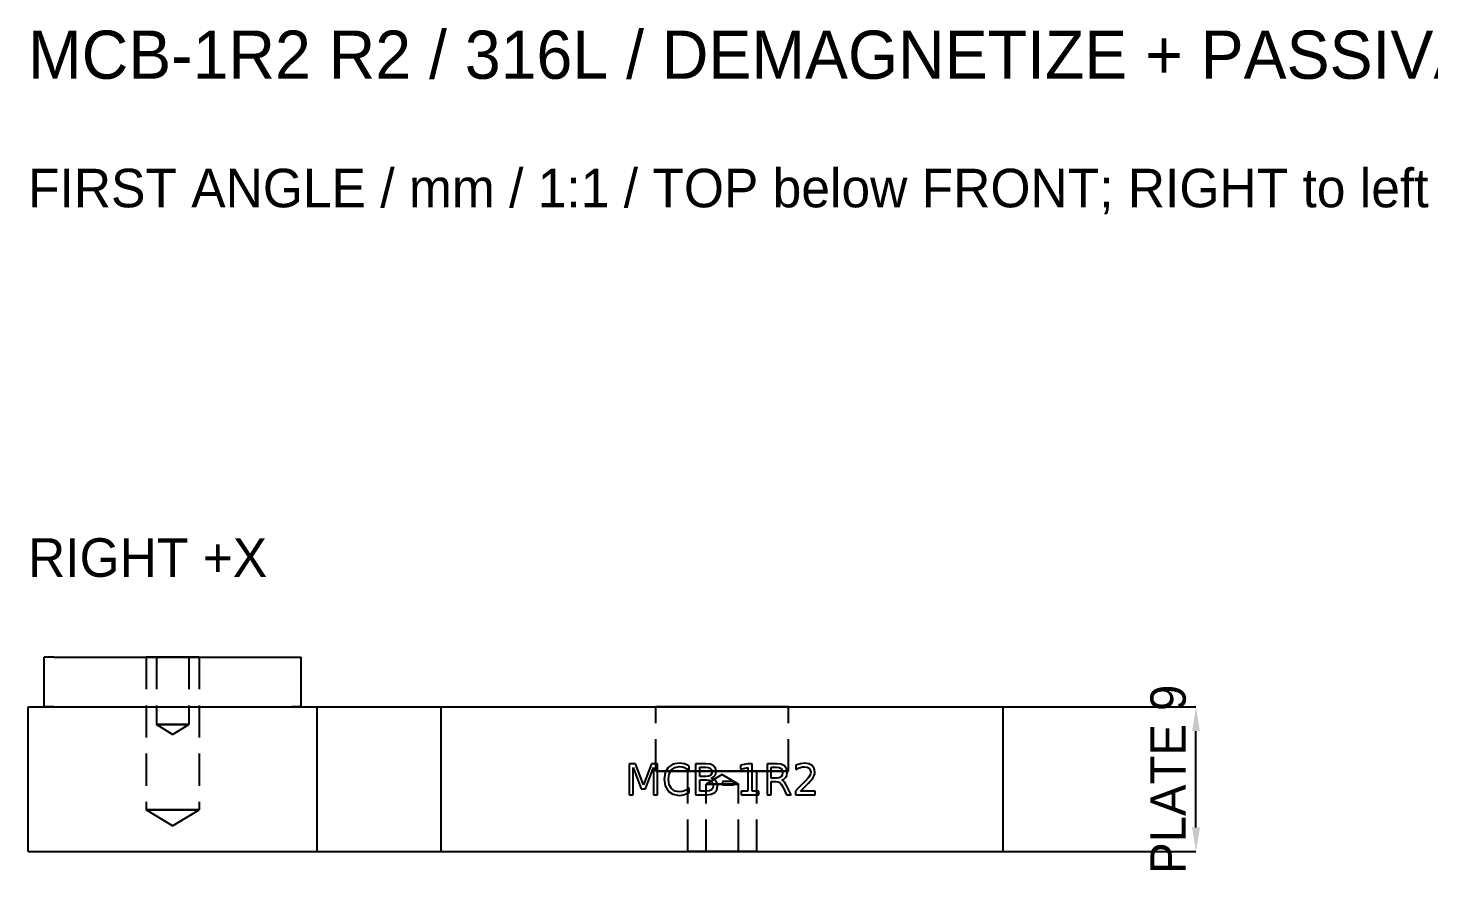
# Model space of a CAD drawing. Header units: millimetres. Extents: x -118 to 171, y -164 to 94.
# Drawn here: x -118.2 to -31, y 41.4 to 93.8 of the extents above; entities that cross this region are included whole.
import ezdxf

# ---------------------------------------------------------------- set-up
doc = ezdxf.new("R2010")
doc.units = ezdxf.units.MM
doc.linetypes.add('ZZHIDDEN', pattern=[3, 2, -1])
for name, color, linetype in [('DIMENSIONS', 3, 'CONTINUOUS'), ('HIDDEN', 8, 'ZZHIDDEN'), ('NOTES', 7, 'CONTINUOUS'), ('VISIBLE', 7, 'CONTINUOUS')]:
    doc.layers.add(name, color=color, linetype=linetype)
doc.dimstyles.get("Standard").update_dxf_attribs({"dimtxt": 2.5, "dimasz": 2.5, "dimexe": 1.25, "dimexo": 0.625, "dimtad": 1, "dimcen": 2.5, "dimazin": 3, "dimtfac": 1, "dimtmove": 0, "dimatfit": 3})

# ---------------------------------------------------------------- blocks, each defined once
blk = doc.blocks.new('_CLOSEDFILLED')
at = {"color": 0, "linetype": 'BYBLOCK'}
blk.add_solid([(-1, 0.164), (0, 0), (-1, -0.164)], dxfattribs=at)
blk = doc.blocks.new('*D4')
for p, q in [((-57.5, 51.5), (-45.5, 51.5)), ((-45.5, 44), (-45.5, 50)), ((-57.5, 42.5), (-45.5, 42.5))]:
    blk.add_line(p, q)
at = {"layer": 'Defpoints'}
for p in [(-57.5, 51.5), (-57.5, 42.5), (-45.5, 42.5)]:
    blk.add_point(p, dxfattribs=at)
at = {"layer": 'DIMENSIONS', "xscale": 1.5, "yscale": 1.5}
for p, rotation in [((-45.5, 51.5), 90), ((-45.5, 42.5), 270)]:
    blk.add_blockref('_CLOSEDFILLED', p, dxfattribs=dict(at, rotation=rotation))
at = {"layer": 'DIMENSIONS', "insert": (-47.225, 47), "char_height": 2.2, "attachment_point": 5, "rotation": 90}
blk.add_mtext('PLATE 9', dxfattribs=at)

msp = doc.modelspace()

# ---------------------------------------------------------------- linework, layer by layer
at = {"layer": 'HIDDEN'}
for p, q in [((-110.87209, 54.6), (-110.87209, 45.1)), ((-110.22709, 54.6), (-110.22709, 50.4)), ((-108.21709, 54.6), (-108.21709, 50.4)), ((-107.57209, 54.6), (-107.57209, 45.1)), ((-116.62209, 51.5), (-101.82209, 51.5)), ((-79.125, 47.5), (-79.125, 51.5)), ((-70.875, 47.5), (-70.875, 51.5)), ((-109.22209, 49.796), (-110.22709, 50.4)), ((-109.22209, 49.796), (-108.21709, 50.4)), ((-77.15, 42.5), (-77.15, 47.5)), ((-75, 47.304), (-76.005, 46.7)), ((-75, 47.304), (-73.995, 46.7)), ((-72.85, 42.5), (-72.85, 47.5)), ((-76.005, 42.5), (-76.005, 46.7)), ((-73.995, 42.5), (-73.995, 46.7)), ((-109.22209, 44.108), (-110.87209, 45.1)), ((-109.22209, 44.108), (-107.57209, 45.1))]:
    msp.add_line(p, q, dxfattribs=at)
for points in [[(-107.57209, 54.6), (-107.61346, 54.6), (-107.73549, 54.6), (-107.93206, 54.6), (-108.19333, 54.6), (-108.50618, 54.6), (-108.85493, 54.6), (-109.22209, 54.6), (-109.58925, 54.6), (-109.93799, 54.6), (-110.25084, 54.6), (-110.51211, 54.6), (-110.70869, 54.6), (-110.83072, 54.6), (-110.87209, 54.6)], [(-110.87209, 54.6), (-110.86171, 54.6), (-110.83072, 54.6), (-110.77949, 54.6), (-110.70869, 54.6), (-110.61918, 54.6), (-110.51211, 54.6), (-110.38881, 54.6), (-110.25084, 54.6), (-110.09994, 54.6), (-109.93799, 54.6), (-109.76705, 54.6), (-109.58925, 54.6), (-109.40683, 54.6), (-109.22209, 54.6)], [(-108.21709, 54.6), (-108.24228, 54.6), (-108.31661, 54.6), (-108.43635, 54.6), (-108.59548, 54.6), (-108.78603, 54.6), (-108.99845, 54.6), (-109.22209, 54.6), (-109.44572, 54.6), (-109.65814, 54.6), (-109.84869, 54.6), (-110.00783, 54.6), (-110.12756, 54.6), (-110.20189, 54.6), (-110.22709, 54.6)], [(-110.22709, 54.6), (-110.22077, 54.6), (-110.20189, 54.6), (-110.17069, 54.6), (-110.12756, 54.6), (-110.07304, 54.6), (-110.00783, 54.6), (-109.93273, 54.6), (-109.84869, 54.6), (-109.75678, 54.6), (-109.65814, 54.6), (-109.55402, 54.6), (-109.44572, 54.6), (-109.33461, 54.6), (-109.22209, 54.6)], [(-109.22209, 54.6), (-109.10956, 54.6), (-108.99845, 54.6), (-108.89016, 54.6), (-108.78603, 54.6), (-108.68739, 54.6), (-108.59548, 54.6), (-108.51144, 54.6), (-108.43635, 54.6), (-108.37113, 54.6), (-108.31661, 54.6), (-108.27348, 54.6), (-108.24228, 54.6), (-108.22341, 54.6), (-108.21709, 54.6)], [(-109.22209, 54.6), (-109.03735, 54.6), (-108.85493, 54.6), (-108.67713, 54.6), (-108.50618, 54.6), (-108.34423, 54.6), (-108.19333, 54.6), (-108.05536, 54.6), (-107.93206, 54.6), (-107.82499, 54.6), (-107.73549, 54.6), (-107.66468, 54.6), (-107.61346, 54.6), (-107.58246, 54.6), (-107.57209, 54.6)], [(-116.62209, 51.5), (-116.68927, 51.5), (-116.7556, 51.5), (-116.82025, 51.5), (-116.88242, 51.5), (-116.94131, 51.5), (-116.99618, 51.5), (-117.04635, 51.5), (-117.09119, 51.5), (-117.13012, 51.5), (-117.16267, 51.5), (-117.18842, 51.5), (-117.20704, 51.5), (-117.21831, 51.5), (-117.22209, 51.5)], [(-101.22209, 51.5), (-101.22586, 51.5), (-101.23713, 51.5), (-101.25576, 51.5), (-101.28151, 51.5), (-101.31405, 51.5), (-101.35299, 51.5), (-101.39782, 51.5), (-101.44799, 51.5), (-101.50287, 51.5), (-101.56176, 51.5), (-101.62392, 51.5), (-101.68857, 51.5), (-101.75491, 51.5), (-101.82209, 51.5)], [(-70.875, 51.5), (-70.97842, 51.5), (-71.2835, 51.5), (-71.77495, 51.5), (-72.4281, 51.5), (-73.21023, 51.5), (-74.0821, 51.5), (-75, 51.5), (-75.9179, 51.5), (-76.78977, 51.5), (-77.5719, 51.5), (-78.22505, 51.5), (-78.7165, 51.5), (-79.02158, 51.5), (-79.125, 51.5)], [(-79.125, 51.5), (-79.09906, 51.5), (-79.02158, 51.5), (-78.89352, 51.5), (-78.7165, 51.5), (-78.49274, 51.5), (-78.22505, 51.5), (-77.91682, 51.5), (-77.5719, 51.5), (-77.19463, 51.5), (-76.78977, 51.5), (-76.3624, 51.5), (-75.9179, 51.5), (-75.46185, 51.5), (-75, 51.5)], [(-75, 51.5), (-74.53815, 51.5), (-74.0821, 51.5), (-73.6376, 51.5), (-73.21023, 51.5), (-72.80537, 51.5), (-72.4281, 51.5), (-72.08318, 51.5), (-71.77495, 51.5), (-71.50726, 51.5), (-71.2835, 51.5), (-71.10648, 51.5), (-70.97842, 51.5), (-70.90094, 51.5), (-70.875, 51.5)], [(-108.21709, 50.4), (-108.24228, 50.4), (-108.31661, 50.4), (-108.43635, 50.4), (-108.59548, 50.4), (-108.78603, 50.4), (-108.99845, 50.4), (-109.22209, 50.4), (-109.44572, 50.4), (-109.65814, 50.4), (-109.84869, 50.4), (-110.00783, 50.4), (-110.12756, 50.4), (-110.20189, 50.4), (-110.22709, 50.4)], [(-110.22709, 50.4), (-110.22077, 50.4), (-110.20189, 50.4), (-110.17069, 50.4), (-110.12756, 50.4), (-110.07304, 50.4), (-110.00783, 50.4), (-109.93273, 50.4), (-109.84869, 50.4), (-109.75678, 50.4), (-109.65814, 50.4), (-109.55402, 50.4), (-109.44572, 50.4), (-109.33461, 50.4), (-109.22209, 50.4)], [(-109.22209, 50.4), (-109.10956, 50.4), (-108.99845, 50.4), (-108.89016, 50.4), (-108.78603, 50.4), (-108.68739, 50.4), (-108.59548, 50.4), (-108.51144, 50.4), (-108.43635, 50.4), (-108.37113, 50.4), (-108.31661, 50.4), (-108.27348, 50.4), (-108.24228, 50.4), (-108.22341, 50.4), (-108.21709, 50.4)], [(-70.875, 47.5), (-70.97842, 47.5), (-71.2835, 47.5), (-71.77495, 47.5), (-72.4281, 47.5), (-73.21023, 47.5), (-74.0821, 47.5), (-75, 47.5), (-75.9179, 47.5), (-76.78977, 47.5), (-77.5719, 47.5), (-78.22505, 47.5), (-78.7165, 47.5), (-79.02158, 47.5), (-79.125, 47.5)], [(-79.125, 47.5), (-79.09906, 47.5), (-79.02158, 47.5), (-78.89352, 47.5), (-78.7165, 47.5), (-78.49274, 47.5), (-78.22505, 47.5), (-77.91682, 47.5), (-77.5719, 47.5), (-77.19463, 47.5), (-76.78977, 47.5), (-76.3624, 47.5), (-75.9179, 47.5), (-75.46185, 47.5), (-75, 47.5)], [(-72.85, 47.5), (-72.9039, 47.5), (-73.06292, 47.5), (-73.31906, 47.5), (-73.6595, 47.5), (-74.06715, 47.5), (-74.52158, 47.5), (-75, 47.5), (-75.47842, 47.5), (-75.93285, 47.5), (-76.3405, 47.5), (-76.68094, 47.5), (-76.93708, 47.5), (-77.0961, 47.5), (-77.15, 47.5)], [(-77.15, 47.5), (-77.13648, 47.5), (-77.0961, 47.5), (-77.02935, 47.5), (-76.93708, 47.5), (-76.82046, 47.5), (-76.68094, 47.5), (-76.52028, 47.5), (-76.3405, 47.5), (-76.14387, 47.5), (-75.93285, 47.5), (-75.7101, 47.5), (-75.47842, 47.5), (-75.24072, 47.5), (-75, 47.5)], [(-75, 47.5), (-74.75928, 47.5), (-74.52158, 47.5), (-74.2899, 47.5), (-74.06715, 47.5), (-73.85613, 47.5), (-73.6595, 47.5), (-73.47972, 47.5), (-73.31906, 47.5), (-73.17954, 47.5), (-73.06292, 47.5), (-72.97065, 47.5), (-72.9039, 47.5), (-72.86352, 47.5), (-72.85, 47.5)], [(-75, 47.5), (-74.53815, 47.5), (-74.0821, 47.5), (-73.6376, 47.5), (-73.21023, 47.5), (-72.80537, 47.5), (-72.4281, 47.5), (-72.08318, 47.5), (-71.77495, 47.5), (-71.50726, 47.5), (-71.2835, 47.5), (-71.10648, 47.5), (-70.97842, 47.5), (-70.90094, 47.5), (-70.875, 47.5)], [(-73.995, 46.7), (-74.0202, 46.7), (-74.09453, 46.7), (-74.21426, 46.7), (-74.37339, 46.7), (-74.56395, 46.7), (-74.77637, 46.7), (-75, 46.7), (-75.22363, 46.7), (-75.43605, 46.7), (-75.62661, 46.7), (-75.78574, 46.7), (-75.90547, 46.7), (-75.9798, 46.7), (-76.005, 46.7)], [(-76.005, 46.7), (-75.99868, 46.7), (-75.9798, 46.7), (-75.9486, 46.7), (-75.90547, 46.7), (-75.85096, 46.7), (-75.78574, 46.7), (-75.71064, 46.7), (-75.62661, 46.7), (-75.53469, 46.7), (-75.43605, 46.7), (-75.33193, 46.7), (-75.22363, 46.7), (-75.11252, 46.7), (-75, 46.7)], [(-75, 46.7), (-74.88748, 46.7), (-74.77637, 46.7), (-74.66807, 46.7), (-74.56395, 46.7), (-74.46531, 46.7), (-74.37339, 46.7), (-74.28936, 46.7), (-74.21426, 46.7), (-74.14904, 46.7), (-74.09453, 46.7), (-74.0514, 46.7), (-74.0202, 46.7), (-74.00132, 46.7), (-73.995, 46.7)], [(-107.57209, 45.1), (-107.61346, 45.1), (-107.73549, 45.1), (-107.93206, 45.1), (-108.19333, 45.1), (-108.50618, 45.1), (-108.85493, 45.1), (-109.22209, 45.1), (-109.58925, 45.1), (-109.93799, 45.1), (-110.25084, 45.1), (-110.51211, 45.1), (-110.70869, 45.1), (-110.83072, 45.1), (-110.87209, 45.1)], [(-110.87209, 45.1), (-110.86171, 45.1), (-110.83072, 45.1), (-110.77949, 45.1), (-110.70869, 45.1), (-110.61918, 45.1), (-110.51211, 45.1), (-110.38881, 45.1), (-110.25084, 45.1), (-110.09994, 45.1), (-109.93799, 45.1), (-109.76705, 45.1), (-109.58925, 45.1), (-109.40683, 45.1), (-109.22209, 45.1)], [(-109.22209, 45.1), (-109.03735, 45.1), (-108.85493, 45.1), (-108.67713, 45.1), (-108.50618, 45.1), (-108.34423, 45.1), (-108.19333, 45.1), (-108.05536, 45.1), (-107.93206, 45.1), (-107.82499, 45.1), (-107.73549, 45.1), (-107.66468, 45.1), (-107.61346, 45.1), (-107.58246, 45.1), (-107.57209, 45.1)], [(-72.85, 42.5), (-72.9039, 42.5), (-73.06292, 42.5), (-73.31906, 42.5), (-73.6595, 42.5), (-74.06715, 42.5), (-74.52158, 42.5), (-75, 42.5), (-75.47842, 42.5), (-75.93285, 42.5), (-76.3405, 42.5), (-76.68094, 42.5), (-76.93708, 42.5), (-77.0961, 42.5), (-77.15, 42.5)], [(-77.15, 42.5), (-77.13648, 42.5), (-77.0961, 42.5), (-77.02935, 42.5), (-76.93708, 42.5), (-76.82046, 42.5), (-76.68094, 42.5), (-76.52028, 42.5), (-76.3405, 42.5), (-76.14387, 42.5), (-75.93285, 42.5), (-75.7101, 42.5), (-75.47842, 42.5), (-75.24072, 42.5), (-75, 42.5)], [(-73.995, 42.5), (-74.0202, 42.5), (-74.09453, 42.5), (-74.21426, 42.5), (-74.37339, 42.5), (-74.56395, 42.5), (-74.77637, 42.5), (-75, 42.5), (-75.22363, 42.5), (-75.43605, 42.5), (-75.62661, 42.5), (-75.78574, 42.5), (-75.90547, 42.5), (-75.9798, 42.5), (-76.005, 42.5)], [(-76.005, 42.5), (-75.99868, 42.5), (-75.9798, 42.5), (-75.9486, 42.5), (-75.90547, 42.5), (-75.85096, 42.5), (-75.78574, 42.5), (-75.71064, 42.5), (-75.62661, 42.5), (-75.53469, 42.5), (-75.43605, 42.5), (-75.33193, 42.5), (-75.22363, 42.5), (-75.11252, 42.5), (-75, 42.5)], [(-75, 42.5), (-74.88748, 42.5), (-74.77637, 42.5), (-74.66807, 42.5), (-74.56395, 42.5), (-74.46531, 42.5), (-74.37339, 42.5), (-74.28936, 42.5), (-74.21426, 42.5), (-74.14904, 42.5), (-74.09453, 42.5), (-74.0514, 42.5), (-74.0202, 42.5), (-74.00132, 42.5), (-73.995, 42.5)], [(-75, 42.5), (-74.75928, 42.5), (-74.52158, 42.5), (-74.2899, 42.5), (-74.06715, 42.5), (-73.85613, 42.5), (-73.6595, 42.5), (-73.47972, 42.5), (-73.31906, 42.5), (-73.17954, 42.5), (-73.06292, 42.5), (-72.97065, 42.5), (-72.9039, 42.5), (-72.86352, 42.5), (-72.85, 42.5)]]:
    msp.add_lwpolyline(points, dxfattribs=at)
at = {"layer": 'VISIBLE'}
for p, q in [((-117.22209, 51.5), (-117.22209, 54.6)), ((-116.62209, 54.6), (-101.82209, 54.6)), ((-101.22209, 51.5), (-101.22209, 54.6)), ((-118.22209, 42.5), (-118.22209, 51.5)), ((-117.62209, 51.5), (-100.82209, 51.5)), ((-100.22209, 42.5), (-100.22209, 51.5)), ((-99.62209, 51.5), (-93.1, 51.5)), ((-92.5, 42.5), (-92.5, 51.5)), ((-91.9, 51.5), (-58.1, 51.5)), ((-57.5, 42.5), (-57.5, 51.5)), ((-77.67486, 48), (-78.06631, 47.93297)), ((-77.50713, 47.98854), (-77.67486, 48)), ((-77.34931, 47.95414), (-77.50713, 47.98854)), ((-69.99886, 47.99194), (-70.13014, 47.96778)), ((-69.87936, 48), (-69.99886, 47.99194)), ((-69.6102, 47.96251), (-69.87936, 48)), ((-80.39785, 47.9653), (-80.78661, 47.9653)), ((-80.78661, 47.9653), (-80.78661, 46.0376)), ((-80.53336, 46.0376), (-80.53336, 47.73022)), ((-80.53336, 47.73022), (-80.03636, 46.40818)), ((-79.90622, 46.65358), (-80.39785, 47.9653)), ((-79.41169, 47.9653), (-79.90622, 46.65358)), ((-79.77443, 46.40818), (-79.27742, 47.73022)), ((-79.02293, 47.9653), (-79.41169, 47.9653)), ((-79.27742, 47.73022), (-79.27742, 46.0376)), ((-79.02293, 46.0376), (-79.02293, 47.9653)), ((-78.5535, 47.41489), (-78.6164, 46.99938)), ((-78.3648, 47.73187), (-78.5535, 47.41489)), ((-78.06631, 47.93297), (-78.3648, 47.73187)), ((-78.34125, 46.99938), (-78.29736, 47.3365)), ((-78.29736, 47.3365), (-78.16567, 47.58356)), ((-78.16567, 47.58356), (-77.95135, 47.73508)), ((-77.95135, 47.73508), (-77.65957, 47.78558)), ((-77.65957, 47.78558), (-77.49649, 47.7704)), ((-77.49649, 47.7704), (-77.3427, 47.72485)), ((-77.20078, 47.89682), (-77.34931, 47.95414)), ((-77.3427, 47.72485), (-77.19789, 47.64894)), ((-77.06176, 47.81657), (-77.20078, 47.89682)), ((-77.19789, 47.64894), (-77.06176, 47.54183)), ((-77.06176, 47.54183), (-77.06176, 47.81657)), ((-75.99256, 47.9653), (-76.65895, 47.9653)), ((-76.65895, 47.9653), (-76.65895, 46.0376)), ((-76.39826, 47.75088), (-76.01198, 47.75088)), ((-76.39826, 47.17001), (-76.39826, 47.75088)), ((-76.01198, 47.17001), (-76.39826, 47.17001)), ((-76.01198, 47.75088), (-75.84549, 47.7328)), ((-75.84549, 47.18787), (-76.01198, 47.17001)), ((-75.72857, 47.93431), (-75.99256, 47.9653)), ((-75.84549, 47.7328), (-75.72774, 47.67858)), ((-75.72774, 47.24148), (-75.84549, 47.18787)), ((-75.53315, 47.84136), (-75.72857, 47.93431)), ((-75.72774, 47.67858), (-75.65741, 47.5879)), ((-75.65741, 47.33216), (-75.72774, 47.24148)), ((-75.69717, 47.07705), (-75.55629, 47.12239)), ((-75.65741, 47.5879), (-75.63396, 47.46044)), ((-75.63396, 47.46044), (-75.65741, 47.33216)), ((-75.55629, 47.12239), (-75.45424, 47.20719)), ((-75.412, 47.69128), (-75.53315, 47.84136)), ((-75.45424, 47.20719), (-75.39227, 47.32989)), ((-75.37162, 47.48895), (-75.412, 47.69128)), ((-75.39227, 47.32989), (-75.37162, 47.48895)), ((-73.39888, 47.9653), (-73.85995, 47.87234)), ((-73.85995, 47.87234), (-73.85995, 47.63479)), ((-73.85995, 47.63479), (-73.39641, 47.72774)), ((-73.13819, 47.9653), (-73.39888, 47.9653)), ((-73.39641, 47.72774), (-73.39641, 46.25697)), ((-73.13819, 46.25697), (-73.13819, 47.9653)), ((-71.61991, 47.9653), (-72.20863, 47.9653)), ((-72.20863, 47.9653), (-72.20863, 46.0376)), ((-71.94794, 47.75088), (-71.61991, 47.75088)), ((-71.94794, 47.06672), (-71.94794, 47.75088)), ((-71.33134, 47.9307), (-71.61991, 47.9653)), ((-71.61991, 47.75088), (-71.45455, 47.72939)), ((-71.45455, 47.72939), (-71.33526, 47.66495)), ((-71.33526, 47.15389), (-71.45455, 47.08851)), ((-71.33526, 47.66495), (-71.26307, 47.55825)), ((-71.26307, 47.26152), (-71.33526, 47.15389)), ((-71.12663, 47.8269), (-71.33134, 47.9307)), ((-71.26307, 47.55825), (-71.239, 47.41004)), ((-71.239, 47.41004), (-71.26307, 47.26152)), ((-71.15234, 47.0062), (-71.04854, 47.10762)), ((-71.00454, 47.65369), (-71.12663, 47.8269)), ((-71.04854, 47.10762), (-70.98502, 47.24334)), ((-70.96385, 47.41004), (-71.00454, 47.65369)), ((-70.98502, 47.24334), (-70.96385, 47.41004)), ((-70.27205, 47.9278), (-70.42429, 47.87234)), ((-70.42429, 47.87234), (-70.42429, 47.60876)), ((-70.42429, 47.60876), (-70.27412, 47.68447)), ((-70.27412, 47.68447), (-70.13344, 47.73807)), ((-70.13014, 47.96778), (-70.27205, 47.9278)), ((-70.13344, 47.73807), (-70.00052, 47.76999)), ((-70.00052, 47.76999), (-69.87441, 47.78062)), ((-69.87441, 47.78062), (-69.71762, 47.75635)), ((-69.71762, 47.75635), (-69.59347, 47.68354)), ((-69.60411, 47.13324), (-69.71039, 47.00351)), ((-69.40178, 47.85003), (-69.6102, 47.96251)), ((-69.53563, 47.24148), (-69.60411, 47.13324)), ((-69.59347, 47.68354), (-69.5126, 47.57261)), ((-69.49814, 47.33815), (-69.53563, 47.24148)), ((-69.5126, 47.57261), (-69.48564, 47.43317)), ((-69.48564, 47.43317), (-69.49814, 47.33815)), ((-69.43028, 46.97377), (-69.33092, 47.10876)), ((-69.26823, 47.67527), (-69.40178, 47.85003)), ((-69.33092, 47.10876), (-69.26833, 47.22454)), ((-69.26833, 47.22454), (-69.23487, 47.33423)), ((-69.22371, 47.45011), (-69.26823, 47.67527)), ((-69.23487, 47.33423), (-69.22371, 47.45011)), ((-80.03636, 46.40818), (-79.77443, 46.40818)), ((-78.6164, 46.99938), (-78.5535, 46.58469)), ((-78.5535, 46.58469), (-78.3648, 46.26771)), ((-78.3648, 46.26771), (-78.06631, 46.06693)), ((-78.29736, 46.66319), (-78.34125, 46.99938)), ((-78.16567, 46.41644), (-78.29736, 46.66319)), ((-77.95135, 46.26492), (-78.16567, 46.41644)), ((-77.65957, 46.21442), (-77.95135, 46.26492)), ((-77.3427, 46.27515), (-77.49649, 46.2296)), ((-77.19789, 46.35137), (-77.3427, 46.27515)), ((-77.06176, 46.45858), (-77.19789, 46.35137)), ((-77.06176, 46.18591), (-77.06176, 46.45858)), ((-76.39826, 46.95807), (-75.97976, 46.95807)), ((-76.39826, 46.25201), (-76.39826, 46.95807)), ((-75.97976, 46.25201), (-76.39826, 46.25201)), ((-75.97976, 46.95807), (-75.79674, 46.93658)), ((-75.79674, 46.27381), (-75.97976, 46.25201)), ((-75.79674, 46.93658), (-75.66825, 46.87213)), ((-75.66825, 46.33919), (-75.79674, 46.27381)), ((-75.52613, 47.01322), (-75.69717, 47.07705)), ((-75.66825, 46.87213), (-75.59203, 46.76276)), ((-75.59203, 46.44939), (-75.66825, 46.33919)), ((-75.59203, 46.76276), (-75.56662, 46.60566)), ((-75.56662, 46.60566), (-75.59203, 46.44939)), ((-75.39806, 46.90436), (-75.52613, 47.01322)), ((-75.46705, 46.17806), (-75.33536, 46.34828)), ((-75.31812, 46.75707), (-75.39806, 46.90436)), ((-75.33536, 46.34828), (-75.29147, 46.57715)), ((-75.29147, 46.57715), (-75.31812, 46.75707)), ((-74.27928, 46.86759), (-74.97501, 46.86759)), ((-74.97501, 46.86759), (-74.97501, 46.65606)), ((-74.97501, 46.65606), (-74.27928, 46.65606)), ((-74.27928, 46.65606), (-74.27928, 46.86759)), ((-73.39641, 46.25697), (-73.82235, 46.25697)), ((-73.82235, 46.25697), (-73.82235, 46.0376)), ((-72.71225, 46.25697), (-73.13819, 46.25697)), ((-72.71225, 46.0376), (-72.71225, 46.25697)), ((-71.61991, 47.06672), (-71.94794, 47.06672)), ((-71.94794, 46.0376), (-71.94794, 46.8523)), ((-71.94794, 46.8523), (-71.66371, 46.8523)), ((-71.66371, 46.8523), (-71.5251, 46.8365)), ((-71.45455, 47.08851), (-71.61991, 47.06672)), ((-71.5251, 46.8365), (-71.41913, 46.78909)), ((-71.41913, 46.78909), (-71.32793, 46.69325)), ((-71.32793, 46.69325), (-71.23363, 46.53212)), ((-71.29436, 46.94154), (-71.15234, 47.0062)), ((-71.21163, 46.89692), (-71.29436, 46.94154)), ((-71.23363, 46.53212), (-70.9874, 46.0376)), ((-71.13117, 46.82008), (-71.21163, 46.89692)), ((-71.05164, 46.70967), (-71.13117, 46.82008)), ((-70.9717, 46.56435), (-71.05164, 46.70967)), ((-70.70688, 46.0376), (-70.9717, 46.56435)), ((-70.26183, 46.43689), (-70.4371, 46.25697)), ((-70.4371, 46.25697), (-70.4371, 46.0376)), ((-70.03264, 46.66928), (-70.26183, 46.43689)), ((-70.12353, 46.25697), (-69.84394, 46.54276)), ((-69.21339, 46.25697), (-70.12353, 46.25697)), ((-69.8238, 46.88236), (-70.03264, 46.66928)), ((-69.84394, 46.54276), (-69.63561, 46.75728)), ((-69.71039, 47.00351), (-69.8238, 46.88236)), ((-69.63561, 46.75728), (-69.49773, 46.90085)), ((-69.49773, 46.90085), (-69.43028, 46.97377)), ((-69.21339, 46.0376), (-69.21339, 46.25697)), ((-80.78661, 46.0376), (-80.53336, 46.0376)), ((-79.27742, 46.0376), (-79.02293, 46.0376)), ((-78.06631, 46.06693), (-77.67486, 46)), ((-77.67486, 46), (-77.50899, 46.01157)), ((-77.49649, 46.2296), (-77.65957, 46.21442)), ((-77.50899, 46.01157), (-77.35179, 46.04627)), ((-77.35179, 46.04627), (-77.20264, 46.10452)), ((-77.20264, 46.10452), (-77.06176, 46.18591)), ((-76.65895, 46.0376), (-75.96695, 46.0376)), ((-75.96695, 46.0376), (-75.67982, 46.07271)), ((-75.67982, 46.07271), (-75.46705, 46.17806)), ((-73.82235, 46.0376), (-72.71225, 46.0376)), ((-72.20863, 46.0376), (-71.94794, 46.0376)), ((-70.9874, 46.0376), (-70.70688, 46.0376)), ((-70.4371, 46.0376), (-69.21339, 46.0376)), ((-117.62209, 42.5), (-100.82209, 42.5)), ((-99.62209, 42.5), (-93.1, 42.5)), ((-91.9, 42.5), (-58.1, 42.5))]:
    msp.add_line(p, q, dxfattribs=at)
for points in [[(-116.62209, 54.6), (-116.68927, 54.6), (-116.7556, 54.6), (-116.82025, 54.6), (-116.88242, 54.6), (-116.94131, 54.6), (-116.99618, 54.6), (-117.04635, 54.6), (-117.09119, 54.6), (-117.13012, 54.6), (-117.16267, 54.6), (-117.18842, 54.6), (-117.20704, 54.6), (-117.21831, 54.6), (-117.22209, 54.6)], [(-101.82209, 54.6), (-101.75491, 54.6), (-101.68857, 54.6), (-101.62392, 54.6), (-101.56176, 54.6), (-101.50287, 54.6), (-101.44799, 54.6), (-101.39782, 54.6), (-101.35299, 54.6), (-101.31405, 54.6), (-101.28151, 54.6), (-101.25576, 54.6), (-101.23713, 54.6), (-101.22586, 54.6), (-101.22209, 54.6)], [(-118.22209, 51.5), (-118.21831, 51.5), (-118.20704, 51.5), (-118.18842, 51.5), (-118.16267, 51.5), (-118.13012, 51.5), (-118.09119, 51.5), (-118.04635, 51.5), (-117.99618, 51.5), (-117.94131, 51.5), (-117.88242, 51.5), (-117.82025, 51.5), (-117.7556, 51.5), (-117.68927, 51.5), (-117.62209, 51.5)], [(-100.82209, 51.5), (-100.75491, 51.5), (-100.68857, 51.5), (-100.62392, 51.5), (-100.56176, 51.5), (-100.50287, 51.5), (-100.44799, 51.5), (-100.39782, 51.5), (-100.35299, 51.5), (-100.31405, 51.5), (-100.28151, 51.5), (-100.25576, 51.5), (-100.23713, 51.5), (-100.22586, 51.5), (-100.22209, 51.5)], [(-100.22209, 51.5), (-100.21831, 51.5), (-100.20704, 51.5), (-100.18842, 51.5), (-100.16267, 51.5), (-100.13012, 51.5), (-100.09119, 51.5), (-100.04635, 51.5), (-99.99618, 51.5), (-99.94131, 51.5), (-99.88242, 51.5), (-99.82025, 51.5), (-99.7556, 51.5), (-99.68927, 51.5), (-99.62209, 51.5)], [(-93.1, 51.5), (-93.03282, 51.5), (-92.96649, 51.5), (-92.90183, 51.5), (-92.83967, 51.5), (-92.78078, 51.5), (-92.72591, 51.5), (-92.67574, 51.5), (-92.6309, 51.5), (-92.59197, 51.5), (-92.55942, 51.5), (-92.53367, 51.5), (-92.51504, 51.5), (-92.50377, 51.5), (-92.5, 51.5)], [(-92.5, 51.5), (-92.49623, 51.5), (-92.48496, 51.5), (-92.46633, 51.5), (-92.44058, 51.5), (-92.40803, 51.5), (-92.3691, 51.5), (-92.32426, 51.5), (-92.27409, 51.5), (-92.21922, 51.5), (-92.16033, 51.5), (-92.09817, 51.5), (-92.03351, 51.5), (-91.96718, 51.5), (-91.9, 51.5)], [(-58.1, 51.5), (-58.03282, 51.5), (-57.96649, 51.5), (-57.90183, 51.5), (-57.83967, 51.5), (-57.78078, 51.5), (-57.72591, 51.5), (-57.67574, 51.5), (-57.6309, 51.5), (-57.59197, 51.5), (-57.55942, 51.5), (-57.53367, 51.5), (-57.51504, 51.5), (-57.50377, 51.5), (-57.5, 51.5)], [(-118.22209, 42.5), (-118.21831, 42.5), (-118.20704, 42.5), (-118.18842, 42.5), (-118.16267, 42.5), (-118.13012, 42.5), (-118.09119, 42.5), (-118.04635, 42.5), (-117.99618, 42.5), (-117.94131, 42.5), (-117.88242, 42.5), (-117.82025, 42.5), (-117.7556, 42.5), (-117.68927, 42.5), (-117.62209, 42.5)], [(-100.82209, 42.5), (-100.75491, 42.5), (-100.68857, 42.5), (-100.62392, 42.5), (-100.56176, 42.5), (-100.50287, 42.5), (-100.44799, 42.5), (-100.39782, 42.5), (-100.35299, 42.5), (-100.31405, 42.5), (-100.28151, 42.5), (-100.25576, 42.5), (-100.23713, 42.5), (-100.22586, 42.5), (-100.22209, 42.5)], [(-100.22209, 42.5), (-100.21831, 42.5), (-100.20704, 42.5), (-100.18842, 42.5), (-100.16267, 42.5), (-100.13012, 42.5), (-100.09119, 42.5), (-100.04635, 42.5), (-99.99618, 42.5), (-99.94131, 42.5), (-99.88242, 42.5), (-99.82025, 42.5), (-99.7556, 42.5), (-99.68927, 42.5), (-99.62209, 42.5)], [(-93.1, 42.5), (-93.03282, 42.5), (-92.96649, 42.5), (-92.90183, 42.5), (-92.83967, 42.5), (-92.78078, 42.5), (-92.72591, 42.5), (-92.67574, 42.5), (-92.6309, 42.5), (-92.59197, 42.5), (-92.55942, 42.5), (-92.53367, 42.5), (-92.51504, 42.5), (-92.50377, 42.5), (-92.5, 42.5)], [(-92.5, 42.5), (-92.49623, 42.5), (-92.48496, 42.5), (-92.46633, 42.5), (-92.44058, 42.5), (-92.40803, 42.5), (-92.3691, 42.5), (-92.32426, 42.5), (-92.27409, 42.5), (-92.21922, 42.5), (-92.16033, 42.5), (-92.09817, 42.5), (-92.03351, 42.5), (-91.96718, 42.5), (-91.9, 42.5)], [(-58.1, 42.5), (-58.03282, 42.5), (-57.96649, 42.5), (-57.90183, 42.5), (-57.83967, 42.5), (-57.78078, 42.5), (-57.72591, 42.5), (-57.67574, 42.5), (-57.6309, 42.5), (-57.59197, 42.5), (-57.55942, 42.5), (-57.53367, 42.5), (-57.51504, 42.5), (-57.50377, 42.5), (-57.5, 42.5)]]:
    msp.add_lwpolyline(points, dxfattribs=at)

# ---------------------------------------------------------------- texts
at = {"layer": 'NOTES'}
for s, height, p in [('MCB-1R2 R2 / 316L / DEMAGNETIZE + PASSIVATE', 3, (-118.22209, 90.6)), ('FIRST ANGLE / mm / 1:1 / TOP below FRONT; RIGHT to left', 2.4, (-118.22209, 82.6)), ('RIGHT +X', 2.4, (-118.22209, 59.6))]:
    msp.add_text(s, height=height, dxfattribs=at).set_placement(p)

# ---------------------------------------------------------------- dimensions: what is measured, and where the dimension line sits
at = {"layer": 'DIMENSIONS'}
dim = msp.add_linear_dim(base=(-45.5, 42.5), p1=(-57.5, 42.5), p2=(-57.5, 51.5), angle=90, text='PLATE 9', dimstyle='Standard', override={"dimtxt": 2.2, "dimasz": 1.5, "dimdec": 4, "dimdsep": 46}, dxfattribs=at)
dim.commit()
dim.dimension.update_dxf_attribs({"geometry": '*D4', "text_midpoint": (-47.225, 47)})

doc.saveas('drawing.dxf')
